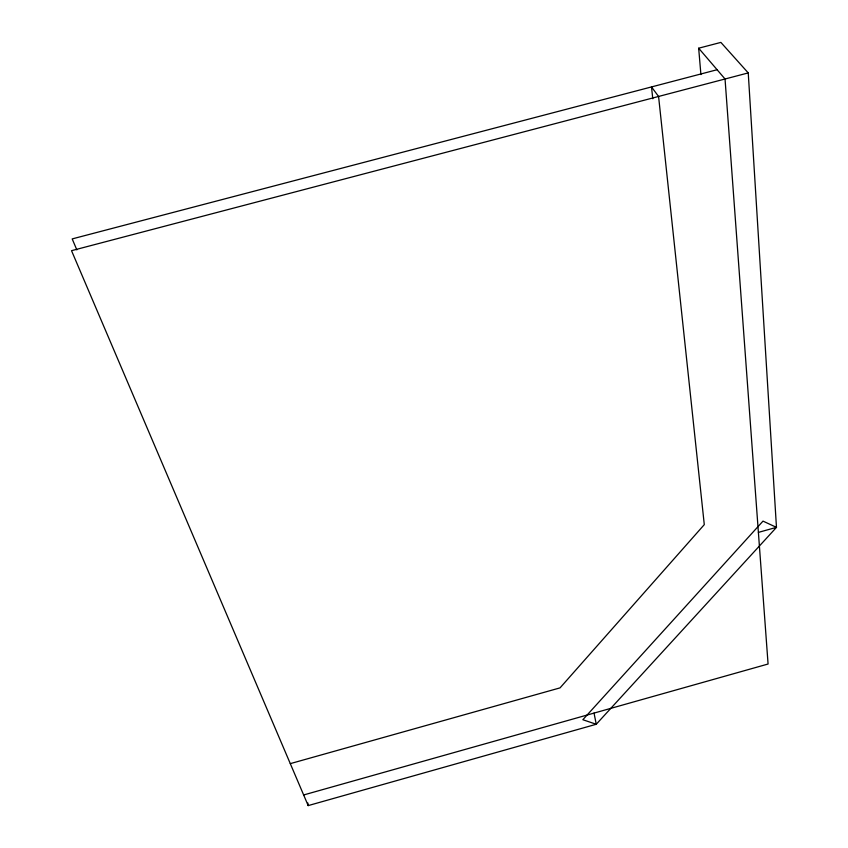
<?xml version="1.0" encoding="UTF-8"?>
<svg xmlns="http://www.w3.org/2000/svg" width="848" height="848" viewBox="0 0 848 848"><rect width="100%" height="100%" fill="white"/><g stroke="black" fill="none" stroke-linecap="round" stroke-linejoin="round"><path stroke-width="1.27" d="M303.648 794.968L768.076 664.016L725.04 78.991L698.667 48.209L720.874 42.4L748.243 72.907L776.471 527.361L596.25 724.266L308.184 805.6L71.529 250.679L748.243 72.907M290.292 763.635L560.04 687.876L704.285 524.636L658.578 96.46L651.497 86.941L652.79 98.771M758.398 532.385L776.471 527.361L762.999 521.117L582.841 719.719L596.25 724.266L594.035 713.094M717.101 69.727L72.186 238.913L76.839 249.884M307.845 802.992L308.184 805.6M698.667 48.209L700.914 74.582"/></g></svg>
